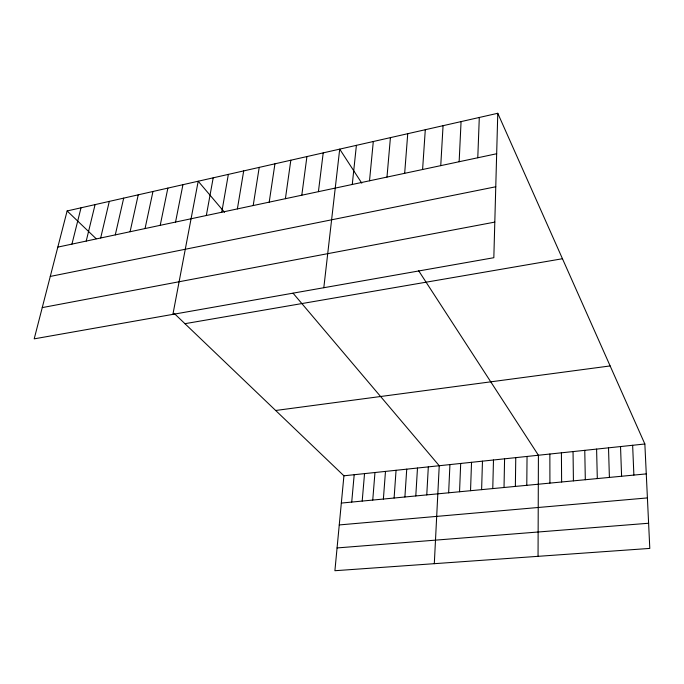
<?xml version="1.0" encoding="UTF-8"?>
<svg xmlns="http://www.w3.org/2000/svg" width="684" height="684" viewBox="0 0 684 684"><rect width="100%" height="100%" fill="white"/><g stroke="black" fill="none" stroke-linecap="round" stroke-linejoin="round"><path stroke-width="1.03" d="M538.051 556.331L538.411 455.245L418.668 270.77M526.783 485.324L527.048 456.45M515.36 486.418L515.77 457.639M504.022 487.504L504.578 458.819M492.771 488.581L493.48 459.99M497.772 113.279L493.831 257.706L34.2 338.854L67.126 210.954L497.772 113.279L644.858 443.993L649.8 548.414L334.904 570.721L343.924 475.799L174.172 313.375M481.613 489.65L482.468 461.161M470.532 490.71L471.532 462.316M477.783 157.765L479.296 117.468M459.545 491.762L460.691 463.461M448.644 492.805L449.927 464.598M459.144 161.732L461.067 121.598M434.306 563.684L439.239 465.727L293.085 293.214M426.765 494.9L428.321 466.881M440.752 165.639L443.061 125.685M415.786 495.951L417.488 468.027M404.902 496.994L406.732 469.164M422.592 169.504L425.294 129.712M394.104 498.029L396.062 470.293M383.382 499.055L385.477 471.413M404.671 173.317L407.741 133.696M372.746 500.072L374.969 472.524M362.195 501.081L364.538 473.619M386.982 177.079L390.419 137.629M351.721 502.082L354.192 474.713M369.514 180.798L373.302 141.511M352.269 184.466L356.398 145.341M323.814 287.725L339.709 149.129L361.793 183.167M318.419 191.665L323.216 152.865M301.806 195.205L306.928 156.568M285.408 198.693L290.828 160.21M269.205 202.139L274.934 163.818M253.2 205.542L259.219 167.383M237.382 208.911L243.692 170.906M221.761 212.228L228.353 174.386M206.329 215.52L213.194 177.823M172.907 314.366L198.206 181.226L224.557 212.322M175.549 222.061L182.944 184.689M160.21 225.327L167.871 188.109M145.051 228.55L152.968 191.486M130.08 231.739L138.245 194.82M115.288 234.886L123.693 198.129M100.668 237.998L109.303 201.387M86.218 241.067L95.085 204.61M71.94 244.111L81.028 207.799M57.824 247.112L496.669 153.746M50.274 276.43L495.763 186.775M42.246 307.612L494.797 222.103M184.945 323.686L562.462 258.732M275.661 410.486L610.137 365.931M343.924 475.799L644.858 443.993M341.333 503.073L646.269 473.892M339.255 524.936L647.406 497.918M337.067 547.935L648.612 523.251M67.126 210.954L96.145 238.716M632.64 445.284L633.88 475.081M620.533 446.566L621.594 476.252M608.512 447.832L609.401 477.423M596.593 449.097L597.312 478.578M584.769 450.346L585.316 479.723M573.047 451.585L573.423 480.861M561.41 452.817L561.624 481.989M549.859 454.031L549.919 483.109"/></g></svg>
